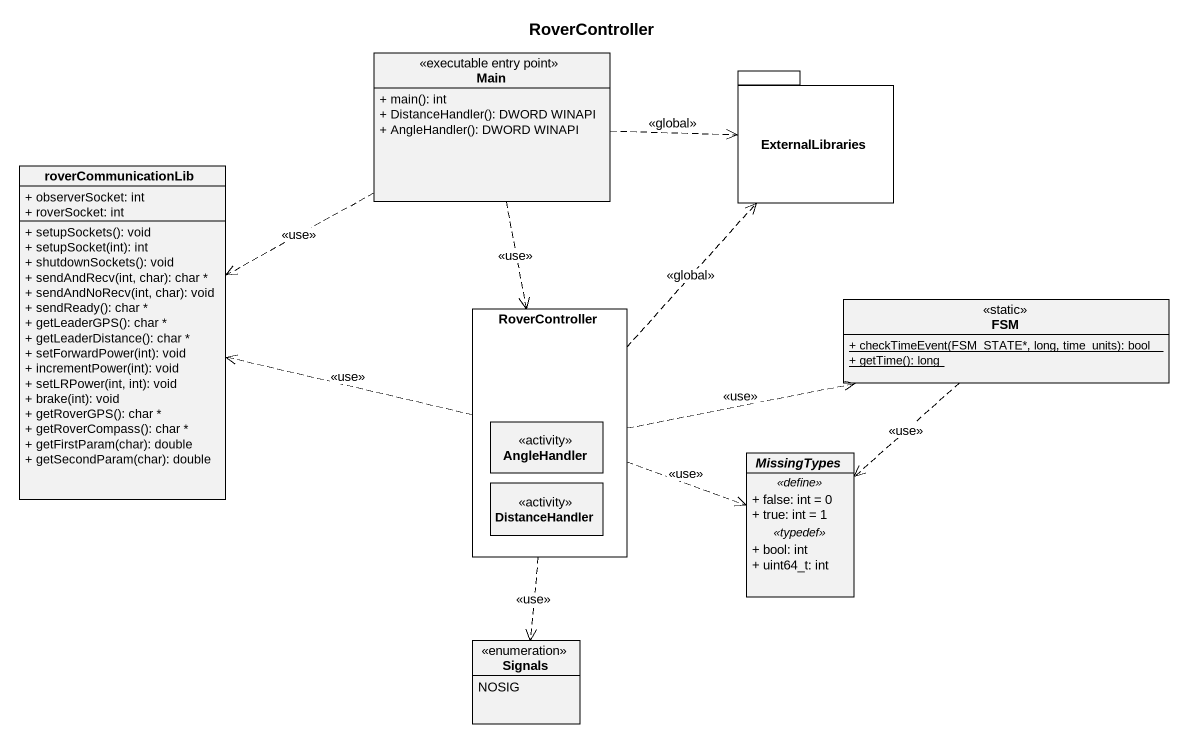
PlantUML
@startuml
title RoverController
hide circle
hide empty members
skinparam classAttributeIconSize 0
class Main <<executable entry point>> {
  + main(): int
  + DistanceHandler(): DWORD WINAPI
  + AngleHandler(): DWORD WINAPI
}
package ExternalLibraries {
}
class roverCommunicationLib {
  + observerSocket: int
  + roverSocket: int
  + setupSockets(): void
  + setupSocket(int): int
  + shutdownSockets(): void
  + sendAndRecv(int, char): char *
  + sendAndNoRecv(int, char): void
  + sendReady(): char *
  + getLeaderGPS(): char *
  + getLeaderDistance(): char *
  + setForwardPower(int): void
  + incrementPower(int): void
  + setLRPower(int, int): void
  + brake(int): void
  + getRoverGPS(): char *
  + getRoverCompass(): char *
  + getFirstParam(char): double
  + getSecondParam(char): double
}
rectangle RoverController {
  class AngleHandler <<activity>>
  class DistanceHandler <<activity>>
}
class FSM <<static>> {
  {static} + checkTimeEvent(FSM_STATE*, long, time_units): bool
  {static} + getTime(): long
}
abstract class MissingTypes {
  .. <<define>> ..
  + false: int = 0
  + true: int = 1
  .. <<typedef>> ..
  + bool: int
  + uint64_t: int
}
enum Signals {
  NOSIG
}
Main .right.> ExternalLibraries : <<global>>
Main .left.> roverCommunicationLib : <<use>>
Main ..> RoverController : <<use>>
RoverController .up.> ExternalLibraries : <<global>>
RoverController .left.> roverCommunicationLib : <<use>>
RoverController .right.> FSM : <<use>>
RoverController .right.> MissingTypes : <<use>>
RoverController ..> Signals : <<use>>
FSM ..> MissingTypes : <<use>>
@enduml
